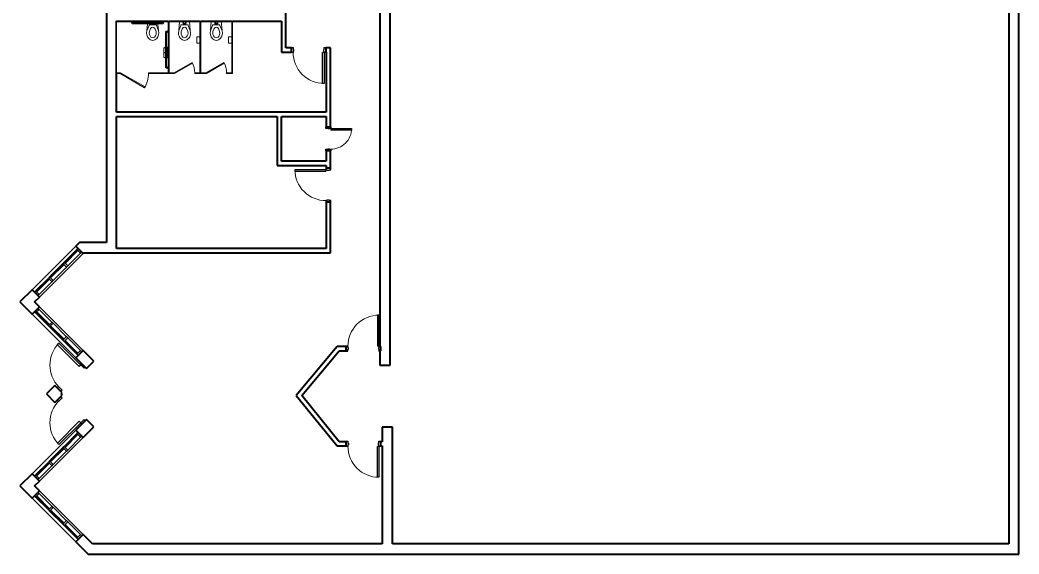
# Model space of a CAD drawing. Header units: inches. Extents: x 48 to 1211, y -748 to 964.
# Drawn here: x 48 to 1211, y -748 to -126 of the extents above; entities that cross this region are included whole.
import ezdxf

# ---------------------------------------------------------------- set-up
doc = ezdxf.new("R2010")
doc.units = ezdxf.units.IN
doc.header["$MEASUREMENT"] = 0
for name, color, linetype, lineweight in [('A-DOOR', 31, 'Continuous', 15), ('A-DOOR-FRAM', 31, 'Continuous', 25), ('A-GLAZ-CURT', 52, 'Continuous', 9), ('A-GLAZ-CWMG', 51, 'Continuous', 9), ('A-WALL', 113, 'Continuous', 15), ('I-WALL', 2, 'Continuous', 15), ('P-SANR-FIXT', 6, 'Continuous', 9), ('Q-SPCQ', 91, 'Continuous', 9)]:
    doc.layers.add(name, color=color, linetype=linetype, lineweight=lineweight)

# ---------------------------------------------------------------- blocks, each defined once
blk = doc.blocks.new('Toilet_Stall_Std_CE_ - Adj-5135786-LEVEL 1 Map Export')
at = {"layer": 'Q-SPCQ'}
for p, q in [((-12, 63.5), (-19, 63.5)), ((-19, 63.5), (-19, 62.5)), ((-19, 62.5), (-19, 2.5)), ((-19, 62.5), (-12, 62.5)), ((-18, 2.5), (-18, 62.5)), ((-12, 62.5), (-12, 63.5)), ((11.5, 63.4), (-9.3, 51.4)), ((-8.8, 50.5), (12, 62.5)), ((12, 62.5), (11.5, 63.4)), ((12, 63.5), (12, 62.5)), ((19, 63.5), (12, 63.5)), ((12, 62.5), (19, 62.5)), ((18, 62.5), (18, 2.5)), ((19, 2.5), (19, 62.5)), ((-9.3, 51.4), (-8.8, 50.5)), ((-19, 2.5), (-18, 2.5)), ((18, 2.5), (19, 2.5))]:
    blk.add_line(p, q, dxfattribs=at)
blk.add_arc((12, 62.5), 24, 180, 210, dxfattribs=at)
blk = doc.blocks.new('RR Access_Toilet Napkin Disposal_CE_ - SND-1-888218-LEVEL 1 Map Export')
at = {"layer": 'Q-SPCQ'}
for p, q in [((-3.75, 3.8125), (-3.75, 0)), ((-3.75, 0), (-3.75, 3.8125)), ((-3.75, 0), (3.75, 0)), ((-3.75, 0), (3.75, 0)), ((3.75, 0), (-3.75, 0)), ((3.75, 0), (3.75, 3.8125)), ((3.75, 0), (3.75, 3.8125)), ((3.75, 3.8125), (3.75, 0))]:
    blk.add_line(p, q, dxfattribs=at)
blk = doc.blocks.new('Toilet_Wall Hung_CE_ - STN-888222-LEVEL 1 Map Export')
at = {"layer": 'P-SANR-FIXT', "color": 8}
for p, q in [((-5.8, 0), (-6.7, -11.1)), ((-6.7, -11.1), (-5.8, 0)), ((-6.7, -11.1), (-4.3, -5.1)), ((-4.3, -4.3), (4.3, -4.3)), ((-4.3, -5.1), (-4.3, -4.3)), ((-3.9, -12), (-2.5, -8.5)), ((3.9, -12), (2.5, -8.5)), ((4.3, -4.3), (4.3, -5.1)), ((6.7, -11.1), (4.3, -5.1)), ((6.7, -11.1), (5.8, 0)), ((6.7, -11.1), (5.8, 0))]:
    blk.add_line(p, q, dxfattribs=at)
for centre, radius, start, end in [((2.6, -13.7), 9.68, 164.0703, 221.9297), ((0, -9.9), 2.85, 29.2965, 150.7035), ((0, -1.8), 1.77, 0, 180), ((0, -1.8), 1.75, 90, 238.6546), ((0, -1.8), 1.77, 180, 0), ((0, -1.8), 0.97, 90, 270), ((0, -1.8), 1.75, 242.3257, 267.223), ((0, -1.8), 1.75, 300.6426, 90), ((0, -1.8), 0.97, 270, 90), ((0, -1.8), 1.75, 272.6686, 297.9922), ((-2.6, -13.7), 9.68, 318.0703, 15.9297), ((0, -16), 6.23, 221.9297, 318.0703), ((2.6, -13.7), 6.68, 165.3091, 225.452), ((0, -16.3), 3.01, 225.452, 315.452), ((-2.6, -13.7), 6.68, 314.548, 14.6909)]:
    blk.add_arc(centre, radius, start, end, dxfattribs=at)
blk = doc.blocks.new('Toilet_Stall_Std_CE_ - Adj-V1-LEVEL 1 Map Export')
at = {"layer": 'Q-SPCQ'}
for p, q in [((-12, 63.5), (-19, 63.5)), ((-19, 63.5), (-19, 62.5)), ((-19, 62.5), (-19, 2.5)), ((-19, 62.5), (-12, 62.5)), ((-18, 2.5), (-18, 62.5)), ((-12, 62.5), (-12, 63.5)), ((11.5, 63.4), (-9.3, 51.4)), ((-8.8, 50.5), (12, 62.5)), ((12, 62.5), (11.5, 63.4)), ((12, 63.5), (12, 62.5)), ((19, 63.5), (12, 63.5)), ((12, 62.5), (19, 62.5)), ((18, 62.5), (18, 2.5)), ((19, 62.5), (19, 63.5)), ((19, 2.5), (19, 62.5)), ((-9.3, 51.4), (-8.8, 50.5)), ((-19, 2.5), (-18, 2.5)), ((18, 2.5), (19, 2.5))]:
    blk.add_line(p, q, dxfattribs=at)
blk.add_arc((12, 62.5), 24, 180, 210, dxfattribs=at)
blk = doc.blocks.new('Toilet_Stall_ADA_CE_ - Toilet-Stall-ADA_rfa-5136238-LEVEL 1 Map Export')
at = {"layer": 'Q-SPCQ'}
for p, q in [((25.5, 62.6), (-3.1, 79.1)), ((-2.6, 80), (26, 63.5)), ((-7, 63.5), (-30, 63.5)), ((-30, 63.5), (-30, 62.5)), ((-30, 62.5), (-7, 62.5)), ((-7, 62.5), (-7, 63.5)), ((26, 63.5), (25.5, 62.6)), ((31, 63.5), (26, 63.5)), ((26, 63.5), (26, 62.5)), ((26, 62.5), (31, 62.5)), ((30, 62.5), (30, 2.5)), ((31, 62.5), (31, 63.5)), ((31, 2.5), (31, 62.5)), ((30, 2.5), (31, 2.5))]:
    blk.add_line(p, q, dxfattribs=at)
blk.add_arc((26, 63.5), 33, 150, 180, dxfattribs=at)
blk = doc.blocks.new('RR Access_Grab Bar_Back_CE_ - 36_ _GB-1_-5136239-LEVEL 1 Map Export')
at = {"layer": 'Q-SPCQ'}
for p, q in [((-43, 0), (-43, -0.7)), ((-41, -0.7), (-41, 0)), ((-7, 0), (-7, -0.7)), ((-5, -0.7), (-5, 0)), ((-43, -0.7), (-41, -0.7)), ((-42.6, -0.7), (-42.6, -1.5)), ((-41.4, -1.5), (-41.4, -0.7)), ((-7, -1.9), (-41, -1.9)), ((-41, -3.1), (-7, -3.1)), ((-7, -0.7), (-5, -0.7)), ((-6.6, -0.7), (-6.6, -1.5)), ((-5.4, -1.5), (-5.4, -0.7))]:
    blk.add_line(p, q, dxfattribs=at)
at = {"layer": 'Q-SPCQ', "flags": 128}
for points in [[(-42.6, -1.5), (-42.6, -1.6), (-42.6, -1.6), (-42.6, -1.7), (-42.6, -1.8), (-42.6, -1.8), (-42.6, -1.9), (-42.6, -1.9), (-42.5, -2), (-42.5, -2.1), (-42.5, -2.1), (-42.5, -2.2), (-42.4, -2.3), (-42.4, -2.3), (-42.4, -2.4), (-42.3, -2.4), (-42.3, -2.5), (-42.3, -2.5), (-42.2, -2.6), (-42.2, -2.6), (-42.1, -2.7), (-42.1, -2.7), (-42, -2.8), (-42, -2.8), (-41.9, -2.8), (-41.9, -2.9), (-41.8, -2.9), (-41.8, -2.9), (-41.7, -3), (-41.6, -3), (-41.6, -3), (-41.5, -3), (-41.5, -3.1), (-41.4, -3.1), (-41.3, -3.1), (-41.3, -3.1), (-41.2, -3.1), (-41.1, -3.1), (-41.1, -3.1), (-41, -3.1), (-41, -3.1)], [(-41, -1.9), (-41, -1.9), (-41, -1.9), (-41, -1.9), (-41.1, -1.9), (-41.1, -1.9), (-41.1, -1.9), (-41.1, -1.9), (-41.1, -1.9), (-41.1, -1.9), (-41.1, -1.8), (-41.2, -1.8), (-41.2, -1.8), (-41.2, -1.8), (-41.2, -1.8), (-41.2, -1.8), (-41.2, -1.8), (-41.2, -1.8), (-41.2, -1.8), (-41.3, -1.8), (-41.3, -1.8), (-41.3, -1.8), (-41.3, -1.7), (-41.3, -1.7), (-41.3, -1.7), (-41.3, -1.7), (-41.3, -1.7), (-41.3, -1.7), (-41.3, -1.7), (-41.3, -1.6), (-41.3, -1.6), (-41.4, -1.6), (-41.4, -1.6), (-41.4, -1.6), (-41.4, -1.6), (-41.4, -1.6), (-41.4, -1.5), (-41.4, -1.5), (-41.4, -1.5), (-41.4, -1.5), (-41.4, -1.5)], [(-6.6, -1.5), (-6.6, -1.5), (-6.6, -1.5), (-6.6, -1.5), (-6.6, -1.6), (-6.6, -1.6), (-6.6, -1.6), (-6.6, -1.6), (-6.6, -1.6), (-6.6, -1.6), (-6.7, -1.6), (-6.7, -1.7), (-6.7, -1.7), (-6.7, -1.7), (-6.7, -1.7), (-6.7, -1.7), (-6.7, -1.7), (-6.7, -1.7), (-6.7, -1.7), (-6.7, -1.8), (-6.7, -1.8), (-6.7, -1.8), (-6.8, -1.8), (-6.8, -1.8), (-6.8, -1.8), (-6.8, -1.8), (-6.8, -1.8), (-6.8, -1.8), (-6.8, -1.8), (-6.9, -1.8), (-6.9, -1.8), (-6.9, -1.9), (-6.9, -1.9), (-6.9, -1.9), (-6.9, -1.9), (-6.9, -1.9), (-7, -1.9), (-7, -1.9), (-7, -1.9), (-7, -1.9), (-7, -1.9)], [(-7, -3.1), (-6.9, -3.1), (-6.9, -3.1), (-6.8, -3.1), (-6.7, -3.1), (-6.7, -3.1), (-6.6, -3.1), (-6.6, -3.1), (-6.5, -3), (-6.4, -3), (-6.4, -3), (-6.3, -3), (-6.2, -2.9), (-6.2, -2.9), (-6.1, -2.9), (-6.1, -2.8), (-6, -2.8), (-6, -2.8), (-5.9, -2.7), (-5.9, -2.7), (-5.8, -2.6), (-5.8, -2.6), (-5.7, -2.5), (-5.7, -2.5), (-5.7, -2.4), (-5.6, -2.4), (-5.6, -2.3), (-5.6, -2.3), (-5.5, -2.2), (-5.5, -2.1), (-5.5, -2.1), (-5.5, -2), (-5.4, -2), (-5.4, -1.9), (-5.4, -1.8), (-5.4, -1.8), (-5.4, -1.7), (-5.4, -1.6), (-5.4, -1.6), (-5.4, -1.5), (-5.4, -1.5)]]:
    blk.add_lwpolyline(points, dxfattribs=at)
blk = doc.blocks.new('RR Access_Grab Bar_Side_CE_ - 42_ _GB-2_-5136240-LEVEL 1 Map Export')
at = {"layer": 'Q-SPCQ'}
for p, q in [((-0.8, -11.4), (-1.5, -11.4)), ((-0.8, -11), (-0.8, -13)), ((0, -11), (-0.8, -11)), ((-3.1, -13), (-3.1, -53)), ((-1.9, -38.4), (-1.9, -13)), ((-1.5, -12.6), (-0.8, -12.6)), ((-0.8, -13), (0, -13)), ((-1.9, -53), (-1.9, -39.6)), ((-0.8, -53.4), (-1.5, -53.4)), ((-1.5, -54.6), (-0.8, -54.6)), ((-0.8, -53), (-0.8, -55)), ((0, -53), (-0.8, -53)), ((-0.8, -55), (0, -55))]:
    blk.add_line(p, q, dxfattribs=at)
at = {"layer": 'Q-SPCQ', "flags": 128}
for points in [[(-1.5, -11.4), (-1.6, -11.4), (-1.6, -11.4), (-1.7, -11.4), (-1.8, -11.4), (-1.8, -11.4), (-1.9, -11.4), (-1.9, -11.4), (-2, -11.5), (-2.1, -11.5), (-2.1, -11.5), (-2.2, -11.5), (-2.3, -11.6), (-2.3, -11.6), (-2.4, -11.6), (-2.4, -11.7), (-2.5, -11.7), (-2.5, -11.7), (-2.6, -11.8), (-2.6, -11.8), (-2.7, -11.9), (-2.7, -11.9), (-2.8, -12), (-2.8, -12), (-2.8, -12.1), (-2.9, -12.1), (-2.9, -12.2), (-2.9, -12.2), (-3, -12.3), (-3, -12.4), (-3, -12.4), (-3, -12.5), (-3.1, -12.5), (-3.1, -12.6), (-3.1, -12.7), (-3.1, -12.7), (-3.1, -12.8), (-3.1, -12.9), (-3.1, -12.9), (-3.1, -13), (-3.1, -13)], [(-1.9, -13), (-1.9, -13), (-1.9, -13), (-1.9, -13), (-1.9, -12.9), (-1.9, -12.9), (-1.9, -12.9), (-1.9, -12.9), (-1.9, -12.9), (-1.9, -12.9), (-1.8, -12.9), (-1.8, -12.8), (-1.8, -12.8), (-1.8, -12.8), (-1.8, -12.8), (-1.8, -12.8), (-1.8, -12.8), (-1.8, -12.8), (-1.8, -12.8), (-1.8, -12.7), (-1.8, -12.7), (-1.8, -12.7), (-1.7, -12.7), (-1.7, -12.7), (-1.7, -12.7), (-1.7, -12.7), (-1.7, -12.7), (-1.7, -12.7), (-1.7, -12.7), (-1.6, -12.7), (-1.6, -12.7), (-1.6, -12.6), (-1.6, -12.6), (-1.6, -12.6), (-1.6, -12.6), (-1.6, -12.6), (-1.5, -12.6), (-1.5, -12.6), (-1.5, -12.6), (-1.5, -12.6), (-1.5, -12.6)], [(-3.1, -53), (-3.1, -53.1), (-3.1, -53.1), (-3.1, -53.2), (-3.1, -53.3), (-3.1, -53.3), (-3.1, -53.4), (-3.1, -53.4), (-3, -53.5), (-3, -53.6), (-3, -53.6), (-3, -53.7), (-2.9, -53.8), (-2.9, -53.8), (-2.9, -53.9), (-2.8, -53.9), (-2.8, -54), (-2.8, -54), (-2.7, -54.1), (-2.7, -54.1), (-2.6, -54.2), (-2.6, -54.2), (-2.5, -54.3), (-2.5, -54.3), (-2.4, -54.3), (-2.4, -54.4), (-2.3, -54.4), (-2.3, -54.4), (-2.2, -54.5), (-2.1, -54.5), (-2.1, -54.5), (-2, -54.5), (-2, -54.6), (-1.9, -54.6), (-1.8, -54.6), (-1.8, -54.6), (-1.7, -54.6), (-1.6, -54.6), (-1.6, -54.6), (-1.5, -54.6), (-1.5, -54.6)], [(-1.5, -53.4), (-1.5, -53.4), (-1.5, -53.4), (-1.5, -53.4), (-1.6, -53.4), (-1.6, -53.4), (-1.6, -53.4), (-1.6, -53.4), (-1.6, -53.4), (-1.6, -53.4), (-1.6, -53.3), (-1.7, -53.3), (-1.7, -53.3), (-1.7, -53.3), (-1.7, -53.3), (-1.7, -53.3), (-1.7, -53.3), (-1.7, -53.3), (-1.7, -53.3), (-1.8, -53.3), (-1.8, -53.3), (-1.8, -53.3), (-1.8, -53.2), (-1.8, -53.2), (-1.8, -53.2), (-1.8, -53.2), (-1.8, -53.2), (-1.8, -53.2), (-1.8, -53.2), (-1.8, -53.1), (-1.8, -53.1), (-1.9, -53.1), (-1.9, -53.1), (-1.9, -53.1), (-1.9, -53.1), (-1.9, -53.1), (-1.9, -53), (-1.9, -53), (-1.9, -53), (-1.9, -53), (-1.9, -53)]]:
    blk.add_lwpolyline(points, dxfattribs=at)
blk = doc.blocks.new('RR Access_Grab Bar_Vert_CE_ - 24_ _GB-3_-5136241-LEVEL 1 Map Export')
at = {"layer": 'Q-SPCQ'}
for p, q in [((-0.8, -38.4), (-1.5, -38.4)), ((-0.8, -38.4), (-1.5, -38.4)), ((-1.5, -39.6), (-0.8, -39.6)), ((-1.5, -39.6), (-0.8, -39.6)), ((-0.8, -38), (-0.8, -38)), ((-0.8, -38), (-0.8, -39)), ((-0.8, -39), (-0.8, -40)), ((-0.8, -40), (-0.8, -40)), ((0, -38), (-0.8, -38)), ((0, -38), (-0.8, -38)), ((-0.8, -40), (0, -40)), ((-0.8, -40), (0, -40))]:
    blk.add_line(p, q, dxfattribs=at)
at = {"layer": 'Q-SPCQ', "flags": 128}
for points in [[(-3.1, -39), (-3.1, -39), (-3.1, -39), (-3.1, -38.9), (-3.1, -38.9), (-3.1, -38.9), (-3.1, -38.9), (-3.1, -38.8), (-3.1, -38.8), (-3.1, -38.8), (-3.1, -38.8), (-3.1, -38.7), (-3.1, -38.7), (-3, -38.7), (-3, -38.7), (-3, -38.6), (-3, -38.6), (-3, -38.6), (-3, -38.6), (-3, -38.6), (-2.9, -38.6), (-2.9, -38.5), (-2.9, -38.5), (-2.9, -38.5), (-2.9, -38.5), (-2.8, -38.5), (-2.8, -38.5), (-2.8, -38.4), (-2.8, -38.4), (-2.7, -38.4), (-2.7, -38.4), (-2.7, -38.4), (-2.7, -38.4), (-2.7, -38.4), (-2.6, -38.4), (-2.6, -38.4), (-2.6, -38.4), (-2.6, -38.4), (-2.5, -38.4), (-2.5, -38.4), (-2.5, -38.4)], [(-2.5, -39.6), (-2.5, -39.6), (-2.5, -39.6), (-2.6, -39.6), (-2.6, -39.6), (-2.6, -39.6), (-2.6, -39.6), (-2.7, -39.6), (-2.7, -39.6), (-2.7, -39.6), (-2.7, -39.6), (-2.8, -39.6), (-2.8, -39.6), (-2.8, -39.5), (-2.8, -39.5), (-2.9, -39.5), (-2.9, -39.5), (-2.9, -39.5), (-2.9, -39.5), (-2.9, -39.5), (-2.9, -39.4), (-3, -39.4), (-3, -39.4), (-3, -39.4), (-3, -39.4), (-3, -39.3), (-3, -39.3), (-3.1, -39.3), (-3.1, -39.3), (-3.1, -39.2), (-3.1, -39.2), (-3.1, -39.2), (-3.1, -39.2), (-3.1, -39.2), (-3.1, -39.1), (-3.1, -39.1), (-3.1, -39.1), (-3.1, -39.1), (-3.1, -39), (-3.1, -39), (-3.1, -39)], [(-2.5, -38.4), (-2.5, -38.4), (-2.5, -38.4), (-2.5, -38.4), (-2.5, -38.4), (-2.5, -38.4), (-2.5, -38.4), (-2.5, -38.4), (-2.4, -38.4), (-2.4, -38.4), (-2.4, -38.4), (-2.4, -38.4), (-2.4, -38.4), (-2.4, -38.4), (-2.3, -38.4), (-2.3, -38.4), (-2.3, -38.4), (-2.3, -38.4), (-2.3, -38.4), (-2.2, -38.4), (-2.2, -38.4), (-2.2, -38.4), (-2.1, -38.4), (-2.1, -38.4), (-2.1, -38.4), (-2, -38.4), (-2, -38.4), (-2, -38.4), (-1.9, -38.4), (-1.9, -38.4), (-1.9, -38.4), (-1.8, -38.4), (-1.8, -38.4), (-1.7, -38.4), (-1.7, -38.4), (-1.7, -38.4), (-1.6, -38.4), (-1.6, -38.4), (-1.6, -38.4), (-1.5, -38.4), (-1.5, -38.4)], [(-1.5, -38.4), (-1.5, -38.4), (-1.6, -38.4), (-1.6, -38.4), (-1.7, -38.4), (-1.7, -38.4), (-1.7, -38.4), (-1.8, -38.4), (-1.8, -38.4), (-1.9, -38.4), (-1.9, -38.4), (-1.9, -38.4), (-2, -38.4), (-2, -38.4), (-2, -38.4), (-2.1, -38.4), (-2.1, -38.4), (-2.1, -38.4), (-2.2, -38.4), (-2.2, -38.4), (-2.2, -38.4), (-2.2, -38.4), (-2.3, -38.4), (-2.3, -38.4), (-2.3, -38.4), (-2.3, -38.4), (-2.4, -38.4), (-2.4, -38.4), (-2.4, -38.4), (-2.4, -38.4), (-2.4, -38.4), (-2.4, -38.4), (-2.5, -38.4), (-2.5, -38.4), (-2.5, -38.4), (-2.5, -38.4), (-2.5, -38.4), (-2.5, -38.4), (-2.5, -38.4), (-2.5, -38.4)], [(-1.5, -39.6), (-1.5, -39.6), (-1.6, -39.6), (-1.6, -39.6), (-1.7, -39.6), (-1.7, -39.6), (-1.7, -39.6), (-1.8, -39.6), (-1.8, -39.6), (-1.9, -39.6), (-1.9, -39.6), (-1.9, -39.6), (-2, -39.6), (-2, -39.6), (-2, -39.6), (-2.1, -39.6), (-2.1, -39.6), (-2.1, -39.6), (-2.2, -39.6), (-2.2, -39.6), (-2.2, -39.6), (-2.2, -39.6), (-2.3, -39.6), (-2.3, -39.6), (-2.3, -39.6), (-2.3, -39.6), (-2.4, -39.6), (-2.4, -39.6), (-2.4, -39.6), (-2.4, -39.6), (-2.4, -39.6), (-2.4, -39.6), (-2.5, -39.6), (-2.5, -39.6), (-2.5, -39.6), (-2.5, -39.6), (-2.5, -39.6), (-2.5, -39.6), (-2.5, -39.6), (-2.5, -39.6)], [(-2.5, -39.6), (-2.5, -39.6), (-2.5, -39.6), (-2.5, -39.6), (-2.5, -39.6), (-2.5, -39.6), (-2.5, -39.6), (-2.5, -39.6), (-2.4, -39.6), (-2.4, -39.6), (-2.4, -39.6), (-2.4, -39.6), (-2.4, -39.6), (-2.4, -39.6), (-2.3, -39.6), (-2.3, -39.6), (-2.3, -39.6), (-2.3, -39.6), (-2.3, -39.6), (-2.2, -39.6), (-2.2, -39.6), (-2.2, -39.6), (-2.1, -39.6), (-2.1, -39.6), (-2.1, -39.6), (-2, -39.6), (-2, -39.6), (-2, -39.6), (-1.9, -39.6), (-1.9, -39.6), (-1.9, -39.6), (-1.8, -39.6), (-1.8, -39.6), (-1.7, -39.6), (-1.7, -39.6), (-1.7, -39.6), (-1.6, -39.6), (-1.6, -39.6), (-1.6, -39.6), (-1.5, -39.6), (-1.5, -39.6)]]:
    blk.add_lwpolyline(points, dxfattribs=at)
blk = doc.blocks.new('Toilet_Wall Hung_CE_ - ADA-909804-LEVEL 1 Map Export')
at = {"layer": 'P-SANR-FIXT', "color": 8}
for p, q in [((-5.8, 0), (-6, -1.9)), ((-6.1, -3.1), (-6.7, -11.1)), ((-6.7, -11.1), (-6.1, -3.1)), ((-6.7, -11.1), (-4.3, -5.1)), ((-6, -1.9), (-5.8, 0)), ((-4.3, -4.3), (4.3, -4.3)), ((-4.3, -5.1), (-4.3, -4.3)), ((-3.9, -12), (-2.5, -8.5)), ((3.9, -12), (2.5, -8.5)), ((4.3, -4.3), (4.3, -5.1)), ((6.7, -11.1), (4.3, -5.1)), ((6, -1.9), (5.8, 0)), ((6, -1.9), (5.8, 0)), ((6.7, -11.1), (6.1, -3.1)), ((6.7, -11.1), (6.1, -3.1))]:
    blk.add_line(p, q, dxfattribs=at)
for centre, radius, start, end in [((2.6, -13.7), 9.68, 164.0703, 221.9297), ((0, -9.9), 2.85, 29.2965, 150.7035), ((0, -1.8), 1.77, 0, 180), ((0, -1.8), 1.75, 90, 180), ((0, -1.8), 1.77, 180, 182.6016), ((0, -1.8), 1.77, 229.0921, 311.3849), ((0, -1.8), 1.75, 229.2525, 238.6546), ((0, -1.8), 0.97, 90, 182.8287), ((0, -1.8), 1.75, 242.3257, 267.223), ((0, -1.8), 1.75, 0, 90), ((0, -1.8), 0.97, 357.1713, 90), ((0, -1.8), 1.75, 272.6686, 297.9922), ((0, -1.8), 1.75, 300.6426, 310.6534), ((0, -1.8), 1.77, 357.3984, 0), ((-2.6, -13.7), 9.68, 318.0703, 15.9297), ((0, -16), 6.23, 221.9297, 318.0703), ((2.6, -13.7), 6.68, 165.3091, 225.452), ((0, -16.3), 3.01, 225.452, 315.452), ((-2.6, -13.7), 6.68, 314.548, 14.6909)]:
    blk.add_arc(centre, radius, start, end, dxfattribs=at)
blk = doc.blocks.new('RR Access_Toilet Tissue Dispenser_CE_ - TTD-2-4416691-LEVEL 1 Map Export')
at = {"layer": 'Q-SPCQ'}
for p, q in [((-5, -30.5), (-5, -36)), ((-3.1, -30.5), (-5, -30.5)), ((-4, -30), (-3.1, -30)), ((-4, -30.5), (-4, -30)), ((-1.9, -30), (0, -30)), ((-1.2, -30.5), (-1.9, -30.5)), ((0, -30.5), (-1.2, -30.5)), ((-1, -36), (-1, -30.5)), ((-5, -36), (-3.1, -36)), ((-5, -36.5), (-5, -42)), ((-3.1, -36.5), (-5, -36.5)), ((-5, -42), (-3.1, -42)), ((-4, -36.5), (-4, -36)), ((-4, -42.5), (-4, -42)), ((-3.1, -42.5), (-4, -42.5)), ((-1.9, -36), (-1.2, -36)), ((-1.2, -36.5), (-1.9, -36.5)), ((-1.9, -42), (-1.2, -42)), ((0, -42.5), (-1.9, -42.5)), ((-1.2, -36), (0, -36)), ((0, -36.5), (-1.2, -36.5)), ((-1.2, -42), (0, -42)), ((-1, -38), (-1, -36.5)), ((-1, -42), (-1, -39.2))]:
    blk.add_line(p, q, dxfattribs=at)
blk = doc.blocks.new('Door-Single_CE_ - HM Door-2_ HM Frame-5137074-LEVEL 1 Map Export')
at = {"layer": 'A-DOOR'}
for p, q in [((16.25, -39), (16.25, -3)), ((16.25, -3), (18, -3)), ((18, -3), (18, -39)), ((18, -39), (16.25, -39))]:
    blk.add_line(p, q, dxfattribs=at)
at = {"layer": 'A-DOOR', "lineweight": 25}
for p, q in [((16.25, -39), (16.25, -3)), ((18, -3), (16.25, -3)), ((18, -3), (18, -39)), ((18, -39), (16.25, -39))]:
    blk.add_line(p, q, dxfattribs=at)
at = {"layer": 'A-DOOR', "lineweight": 9}
blk.add_arc((18, -3), 36, 179.5, 270, dxfattribs=at)
blk.add_arc((18, -3), 36, 179.5, 270, dxfattribs=at)
blk.add_arc((18, -3), 36, 179.5, 270, dxfattribs=at)
blk.add_arc((18, -3), 36, 179.5, 270, dxfattribs=at)
at = {"layer": 'A-DOOR-FRAM'}
for p, q in [((-20, 3), (-18, 3)), ((-20, -3), (-20, 3)), ((-18, 3), (-18, 0.75)), ((-18, 0.75), (-17.5, 0.75)), ((-17.5, 0.75), (-17.5, -1.25)), ((17.5, 0.75), (18, 0.75)), ((17.5, -1.25), (17.5, 0.75)), ((18, 3), (20, 3)), ((18, 0.75), (18, 3)), ((20, 3), (20, -3)), ((-18, -3), (-20, -3)), ((-18, -1.25), (-18, -3)), ((-17.5, -1.25), (-18, -1.25)), ((18, -1.25), (17.5, -1.25)), ((18, -3), (18, -1.25)), ((20, -3), (18, -3))]:
    blk.add_line(p, q, dxfattribs=at)
blk = doc.blocks.new('Door-Single_CE_ - HM Door-2_ HM Frame-5137187-LEVEL 1 Map Export')
at = {"layer": 'A-DOOR'}
for p, q in [((18, 39), (16.25, 39)), ((16.25, 39), (16.25, 3)), ((18, 3), (18, 39)), ((16.25, 3), (18, 3))]:
    blk.add_line(p, q, dxfattribs=at)
at = {"layer": 'A-DOOR', "lineweight": 25}
for p, q in [((18, 39), (16.25, 39)), ((16.25, 39), (16.25, 3)), ((18, 3), (18, 39)), ((18, 3), (16.25, 3))]:
    blk.add_line(p, q, dxfattribs=at)
at = {"layer": 'A-DOOR', "lineweight": 9}
blk.add_arc((18, 3), 36, 90, 180.5, dxfattribs=at)
blk.add_arc((18, 3), 36, 90, 180.5, dxfattribs=at)
blk.add_arc((18, 3), 36, 90, 180.5, dxfattribs=at)
blk.add_arc((18, 3), 36, 90, 180.5, dxfattribs=at)
at = {"layer": 'A-DOOR-FRAM'}
for p, q in [((-18, 3), (-20, 3)), ((-20, 3), (-20, -3)), ((-18, 1.25), (-18, 3)), ((-17.5, 1.25), (-18, 1.25)), ((-17.5, -0.75), (-17.5, 1.25)), ((18, 1.25), (17.5, 1.25)), ((17.5, 1.25), (17.5, -0.75)), ((20, 3), (18, 3)), ((18, 3), (18, 1.25)), ((20, -3), (20, 3)), ((-20, -3), (-18, -3)), ((-18, -3), (-18, -0.75)), ((-18, -0.75), (-17.5, -0.75)), ((17.5, -0.75), (18, -0.75)), ((18, -0.75), (18, -3)), ((18, -3), (20, -3))]:
    blk.add_line(p, q, dxfattribs=at)
blk = doc.blocks.new('Door-Single_CE_ - HM Door-2_ HM Frame-5145878-LEVEL 1 Map Export')
at = {"layer": 'A-DOOR'}
for p, q in [((10.25, -27), (10.25, -3)), ((10.25, -3), (12, -3)), ((12, -3), (12, -27)), ((12, -27), (10.25, -27))]:
    blk.add_line(p, q, dxfattribs=at)
at = {"layer": 'A-DOOR', "lineweight": 25}
for p, q in [((10.25, -27), (10.25, -3)), ((12, -3), (10.25, -3)), ((12, -3), (12, -27)), ((12, -27), (10.25, -27))]:
    blk.add_line(p, q, dxfattribs=at)
at = {"layer": 'A-DOOR', "lineweight": 9}
for start in [179.38763, 179.38763, 179.5, 179.5]:
    blk.add_arc((12, -3), 24, start, 270, dxfattribs=at)
at = {"layer": 'A-DOOR-FRAM'}
for p, q in [((-14, 3), (-12, 3)), ((-14, -3), (-14, 3)), ((-12, 3), (-12, 0.75)), ((-12, 0.75), (-11.5, 0.75)), ((-11.5, 0.75), (-11.5, -1.25)), ((11.5, 0.75), (12, 0.75)), ((11.5, -1.25), (11.5, 0.75)), ((12, 3), (14, 3)), ((12, 0.75), (12, 3)), ((14, 3), (14, -3)), ((-12, -3), (-14, -3)), ((-12, -1.25), (-12, -3)), ((-11.5, -1.25), (-12, -1.25)), ((12, -1.25), (11.5, -1.25)), ((12, -3), (12, -1.25)), ((14, -3), (12, -3))]:
    blk.add_line(p, q, dxfattribs=at)
blk = doc.blocks.new('CW-Single_CE_ - Medium Style Center Rail-5160610-LEVEL 1 Map Export')
at = {"layer": 'A-DOOR', "lineweight": 25}
for p, q in [((-18, -1.5), (-15.5, -1.5)), ((-18, -37.5), (-18, -1.5)), ((-15.5, -1.5), (-15.5, -37.5)), ((-15.5, -37.5), (-18, -37.5))]:
    blk.add_line(p, q, dxfattribs=at)
at = {"layer": 'A-DOOR', "lineweight": 9}
blk.add_arc((-18, -1.5), 36, 270, 0, dxfattribs=at)
blk = doc.blocks.new('Rectangular Mullion - 6_ x 2_ Rectangular_CE_-5160442-LEVEL 1 Map Export')
at = {"layer": 'A-GLAZ-CWMG', "lineweight": 25}
for p, q in [((-2, 2.25), (0, 2.25)), ((-2, -3.75), (-2, 2.25)), ((0, 2.25), (0, -3.75)), ((0, -3.75), (-2, -3.75))]:
    blk.add_line(p, q, dxfattribs=at)
blk = doc.blocks.new('CW-Single_CE_ - Medium Style Center Rail-5160558-LEVEL 1 Map Export')
at = {"layer": 'A-DOOR', "lineweight": 25}
for p, q in [((-18, 37.5), (-18, 1.5)), ((-15.5, 37.5), (-18, 37.5)), ((-15.5, 1.5), (-15.5, 37.5)), ((-18, 1.5), (-15.5, 1.5))]:
    blk.add_line(p, q, dxfattribs=at)
at = {"layer": 'A-DOOR', "lineweight": 9}
blk.add_arc((-18, 1.5), 36, 360, 90, dxfattribs=at)
blk = doc.blocks.new('Rectangular Mullion - 6_ x 2_ Rectangular_CE_-5160451-LEVEL 1 Map Export')
at = {"layer": 'A-GLAZ-CWMG', "lineweight": 25}
for p, q in [((-2, 3.75), (0, 3.75)), ((-2, -2.25), (-2, 3.75)), ((0, 3.75), (0, -2.25)), ((0, -2.25), (-2, -2.25))]:
    blk.add_line(p, q, dxfattribs=at)
blk = doc.blocks.new('Rectangular Mullion - 6_ x 2_ Rectangular_CE_-5160443-LEVEL 1 Map Export')
at = {"layer": 'A-GLAZ-CWMG', "lineweight": 25}
for p, q in [((0, 2.25), (-2, 2.25)), ((-2, 2.25), (-2, -3.75)), ((0, -3.75), (0, 2.25)), ((-2, -3.75), (0, -3.75))]:
    blk.add_line(p, q, dxfattribs=at)
blk = doc.blocks.new('Rectangular Mullion - 6_ x 2_ Rectangular_CE_-5160452-LEVEL 1 Map Export')
at = {"layer": 'A-GLAZ-CWMG', "lineweight": 25}
for p, q in [((0, 3.75), (-2, 3.75)), ((-2, 3.75), (-2, -2.25)), ((0, -2.25), (0, 3.75)), ((-2, -2.25), (0, -2.25))]:
    blk.add_line(p, q, dxfattribs=at)
blk = doc.blocks.new('System Panel - zGlazed-5161754-LEVEL 1 Map Export')
at = {"layer": 'A-GLAZ-CURT', "lineweight": 15}
for p, q in [((10.5, -0.5), (-10.5, -0.5)), ((-10.5, -0.5), (-10.5, -1.5)), ((-10.5, -1.5), (10.5, -1.5)), ((10.5, -1.5), (10.5, -0.5))]:
    blk.add_line(p, q, dxfattribs=at)
blk = doc.blocks.new('Rectangular Mullion - 6_ x 2_ Rectangular_CE_-5161755-LEVEL 1 Map Export')
at = {"layer": 'A-GLAZ-CWMG', "lineweight": 25}
for p, q in [((-2, 2.25), (0, 2.25)), ((-2, -3.75), (-2, 2.25)), ((0, 2.25), (0, -3.75)), ((0, -3.75), (-2, -3.75))]:
    blk.add_line(p, q, dxfattribs=at)
blk = doc.blocks.new('Rectangular Mullion - 6_ x 2_ Rectangular_CE_-5161232-LEVEL 1 Map Export')
at = {"layer": 'A-GLAZ-CWMG'}
for p, q in [((81.1, -696.5), (66.3, -681.7)), ((70.5, -677.5), (85.3, -692.3))]:
    blk.add_line(p, q, dxfattribs=at)
blk = doc.blocks.new('Rectangular Mullion - 6_ x 2_ Rectangular_CE_-5161721-LEVEL 1 Map Export')
at = {"layer": 'A-GLAZ-CWMG', "lineweight": 25}
for p, q in [((-1, 2.25), (1, 2.25)), ((-1, -3.75), (-1, 2.25)), ((1, 2.25), (1, -3.75)), ((1, -3.75), (-1, -3.75))]:
    blk.add_line(p, q, dxfattribs=at)
blk = doc.blocks.new('System Panel - zGlazed-5161758-LEVEL 1 Map Export')
at = {"layer": 'A-GLAZ-CURT', "lineweight": 15}
for p, q in [((11, -0.5), (-11, -0.5)), ((-11, -0.5), (-11, -1.5)), ((-11, -1.5), (11, -1.5)), ((11, -1.5), (11, -0.5))]:
    blk.add_line(p, q, dxfattribs=at)
blk = doc.blocks.new('Rectangular Mullion - 6_ x 2_ Rectangular_CE_-5161308-LEVEL 1 Map Export')
at = {"layer": 'A-GLAZ-CWMG'}
for p, q in [((86.8, -693.7), (102.3, -709.3)), ((98.1, -713.5), (82.5, -698))]:
    blk.add_line(p, q, dxfattribs=at)
blk = doc.blocks.new('Rectangular Mullion - 6_ x 2_ Rectangular_CE_-5161759-LEVEL 1 Map Export')
at = {"layer": 'A-GLAZ-CWMG', "lineweight": 25}
for p, q in [((0, 2.25), (-2, 2.25)), ((-2, 2.25), (-2, -3.75)), ((0, -3.75), (0, 2.25)), ((-2, -3.75), (0, -3.75))]:
    blk.add_line(p, q, dxfattribs=at)
blk = doc.blocks.new('System Panel - zGlazed-5162112-LEVEL 1 Map Export')
at = {"layer": 'A-GLAZ-CURT', "lineweight": 15}
for p, q in [((10.5, 1.5), (-10.5, 1.5)), ((-10.5, 1.5), (-10.5, 0.5)), ((-10.5, 0.5), (10.5, 0.5)), ((10.5, 0.5), (10.5, 1.5))]:
    blk.add_line(p, q, dxfattribs=at)
blk = doc.blocks.new('System Panel - zGlazed-5162113-LEVEL 1 Map Export')
at = {"layer": 'A-GLAZ-CURT', "lineweight": 15}
for p, q in [((11, 1.5), (-11, 1.5)), ((-11, 1.5), (-11, 0.5)), ((-11, 0.5), (11, 0.5)), ((11, 0.5), (11, 1.5))]:
    blk.add_line(p, q, dxfattribs=at)
blk = doc.blocks.new('Rectangular Mullion - 6_ x 2_ Rectangular_CE_-5162116-LEVEL 1 Map Export')
at = {"layer": 'A-GLAZ-CWMG', "lineweight": 25}
for p, q in [((-2, 3.75), (0, 3.75)), ((-2, -2.25), (-2, 3.75)), ((0, 3.75), (0, -2.25)), ((0, -2.25), (-2, -2.25))]:
    blk.add_line(p, q, dxfattribs=at)
blk = doc.blocks.new('Rectangular Mullion - 6_ x 2_ Rectangular_CE_-5162119-LEVEL 1 Map Export')
at = {"layer": 'A-GLAZ-CWMG', "lineweight": 25}
for p, q in [((0, 3.75), (-2, 3.75)), ((-2, 3.75), (-2, -2.25)), ((0, -2.25), (0, 3.75)), ((-2, -2.25), (0, -2.25))]:
    blk.add_line(p, q, dxfattribs=at)
blk = doc.blocks.new('Rectangular Mullion - 6_ x 2_ Rectangular_CE_-5162103-LEVEL 1 Map Export')
at = {"layer": 'A-GLAZ-CWMG'}
for p, q in [((66.3, -655.9), (81.1, -641)), ((85.3, -645.3), (70.5, -660.1))]:
    blk.add_line(p, q, dxfattribs=at)
blk = doc.blocks.new('Rectangular Mullion - 6_ x 2_ Rectangular_CE_-5162104-LEVEL 1 Map Export')
at = {"layer": 'A-GLAZ-CWMG'}
for p, q in [((82.5, -639.6), (98.1, -624.1)), ((102.3, -628.3), (86.8, -643.9))]:
    blk.add_line(p, q, dxfattribs=at)
blk = doc.blocks.new('Rectangular Mullion - 6_ x 2_ Rectangular_CE_-5162106-LEVEL 1 Map Export')
at = {"layer": 'A-GLAZ-CWMG', "lineweight": 25}
for p, q in [((-1, 3.75), (1, 3.75)), ((-1, -2.25), (-1, 3.75)), ((1, 3.75), (1, -2.25)), ((1, -2.25), (-1, -2.25))]:
    blk.add_line(p, q, dxfattribs=at)

msp = doc.modelspace()

# ---------------------------------------------------------------- linework, layer by layer
at = {"layer": 'A-WALL', "lineweight": 40}
for p, q in [((148.6, -4.2), (148.6, -385.2)), ((1211.1, -748.2), (1211.1, -4.2)), ((467.1, -16.2), (467.1, -506.2)), ((479.1, -528.2), (479.1, -16.2)), ((1199.1, -16.2), (1199.1, -736.2)), ((160.6, -233.2), (160.6, -188.2)), ((160.6, -392.2), (160.6, -238.2)), ((117.2, -385.2), (113.1, -389.2)), ((113.1, -389.2), (121.6, -397.7)), ((148.6, -385.2), (117.2, -385.2)), ((121.6, -397.7), (122.1, -397.2)), ((122.1, -397.2), (160.6, -397.2)), ((62.2, -440.1), (48, -454.3)), ((70.7, -448.6), (62.2, -440.1)), ((65, -454.3), (70.7, -448.6)), ((48, -454.3), (62.2, -468.4)), ((62.2, -468.4), (70.7, -459.9)), ((70.7, -459.9), (65, -454.3)), ((121.6, -510.9), (113.1, -519.3)), ((134.1, -523.4), (121.6, -510.9)), ((467.1, -506.2), (467.9, -506.2)), ((467.9, -511.2), (467.1, -511.2)), ((467.1, -511.2), (467.1, -528.2)), ((467.9, -506.2), (467.9, -511.2)), ((113.1, -519.3), (125.6, -531.8)), ((125.6, -531.8), (134.1, -523.4)), ((467.1, -528.2), (479.1, -528.2)), ((88.8, -551.6), (78.9, -561.5)), ((97.3, -560.1), (88.8, -551.6)), ((78.9, -561.5), (88.8, -571.4)), ((88.8, -571.4), (97.3, -563)), ((95.9, -561.5), (97.3, -560.1)), ((97.3, -563), (95.9, -561.5)), ((125.6, -591.2), (113.1, -603.7)), ((134.1, -599.7), (125.6, -591.2)), ((113.1, -603.7), (121.6, -612.2)), ((121.6, -612.2), (134.1, -599.7)), ((469.6, -600.2), (469.6, -617.2)), ((481.6, -600.2), (469.6, -600.2)), ((481.6, -736.2), (481.6, -600.2)), ((469.6, -622.2), (469.6, -736.2)), ((62.2, -654.7), (48, -668.8)), ((70.7, -663.1), (62.2, -654.7)), ((48, -668.8), (62.2, -682.9)), ((62.2, -682.9), (70.7, -674.5)), ((65, -668.8), (70.7, -663.1)), ((70.7, -674.5), (65, -668.8)), ((121.6, -725.4), (113.1, -733.8)), ((132.4, -736.2), (121.6, -725.4)), ((113.1, -733.8), (127.4, -748.2)), ((469.6, -736.2), (132.4, -736.2)), ((1199.1, -736.2), (481.6, -736.2)), ((127.4, -748.2), (1211.1, -748.2))]:
    msp.add_line(p, q, dxfattribs=at)
at = {"layer": 'A-WALL'}
for p, q in [((62.2, -440.1), (113.1, -389.2)), ((121.6, -397.7), (70.7, -448.6)), ((70.7, -459.9), (121.6, -510.9)), ((113.1, -519.3), (62.2, -468.4)), ((62.2, -654.7), (113.1, -603.7)), ((121.6, -612.2), (70.7, -663.1)), ((70.7, -674.5), (121.6, -725.4)), ((113.1, -733.8), (62.2, -682.9))]:
    msp.add_line(p, q, dxfattribs=at)
at = {"layer": 'I-WALL', "lineweight": 40}
for p, q in [((357.6, -158.2), (357.6, -91.2)), ((160.6, -127.2), (220.6, -127.2)), ((221.6, -127.2), (257.6, -127.2)), ((258.6, -127.2), (294.6, -127.2)), ((295.6, -127.2), (352.6, -127.2)), ((352.6, -127.2), (352.6, -163.2)), ((364.1, -158.2), (357.6, -158.2)), ((364.1, -163.2), (364.1, -158.2)), ((404.1, -158.2), (404.1, -163.2)), ((409.6, -158.2), (404.1, -158.2)), ((409.6, -250.2), (409.6, -158.2)), ((352.6, -163.2), (364.1, -163.2)), ((404.1, -163.2), (404.6, -163.2)), ((404.6, -163.2), (404.6, -233.2)), ((404.6, -233.2), (160.6, -233.2)), ((160.6, -238.2), (347.6, -238.2)), ((347.6, -238.2), (347.6, -295.2)), ((352.6, -238.2), (404.6, -238.2)), ((352.6, -290.2), (352.6, -238.2)), ((404.6, -238.2), (404.6, -250.2)), ((404.6, -250.2), (409.6, -250.2)), ((404.6, -278.2), (404.6, -290.2)), ((409.6, -278.2), (404.6, -278.2)), ((409.6, -298.2), (409.6, -278.2)), ((404.6, -290.2), (352.6, -290.2)), ((347.6, -295.2), (404.6, -295.2)), ((404.6, -295.2), (404.6, -298.2)), ((404.6, -298.2), (409.6, -298.2)), ((404.6, -338.2), (404.6, -392.2)), ((409.6, -338.2), (404.6, -338.2)), ((409.6, -397.2), (409.6, -338.2)), ((404.6, -392.2), (160.6, -392.2)), ((160.6, -397.2), (409.6, -397.2)), ((417.2, -506.2), (369.7, -563.2)), ((376.1, -563.3), (419.5, -511.2)), ((427.9, -506.2), (417.2, -506.2)), ((419.5, -511.2), (427.9, -511.2)), ((427.9, -511.2), (427.9, -506.2)), ((369.7, -563.2), (417.3, -622.2)), ((419.6, -617.2), (376.1, -563.3)), ((417.3, -622.2), (427.9, -622.2)), ((427.9, -617.2), (419.6, -617.2)), ((427.9, -622.2), (427.9, -617.2)), ((469.6, -617.2), (467.9, -617.2)), ((467.9, -617.2), (467.9, -622.2)), ((467.9, -622.2), (469.6, -622.2))]:
    msp.add_line(p, q, dxfattribs=at)

# ---------------------------------------------------------------- block references
at = {"layer": 'A-DOOR', "lineweight": 9}
for name, p in [('Door-Single_CE_ - HM Door-2_ HM Frame-5137074-LEVEL 1 Map Export', (384.1, -160.7)), ('Door-Single_CE_ - HM Door-2_ HM Frame-5137187-LEVEL 1 Map Export', (447.9, -508.7)), ('Door-Single_CE_ - HM Door-2_ HM Frame-5137074-LEVEL 1 Map Export', (447.9, -619.7))]:
    msp.add_blockref(name, p, dxfattribs=at)
at = {"layer": 'A-DOOR', "lineweight": 9, "rotation": 89.99999999999991}
for name, p in [('Door-Single_CE_ - HM Door-2_ HM Frame-5145878-LEVEL 1 Map Export', (407.1, -264.2)), ('Door-Single_CE_ - HM Door-2_ HM Frame-5137187-LEVEL 1 Map Export', (407.1, -318.2))]:
    msp.add_blockref(name, p, dxfattribs=at)
at = {"layer": 'A-DOOR', "lineweight": 25}
for name, p, rotation in [('CW-Single_CE_ - Medium Style Center Rail-5160610-LEVEL 1 Map Export', (107.2, -541.7), 225), ('CW-Single_CE_ - Medium Style Center Rail-5160558-LEVEL 1 Map Export', (107.2, -581.3), 135)]:
    msp.add_blockref(name, p, dxfattribs=dict(at, rotation=rotation))
at = {"layer": 'A-GLAZ-CURT'}
for name, p, rotation in [('System Panel - zGlazed-5161754-LEVEL 1 Map Export', (108.5, -402.3), 225), ('System Panel - zGlazed-5161758-LEVEL 1 Map Export', (91.9, -418.9), 225), ('System Panel - zGlazed-5161754-LEVEL 1 Map Export', (75.3, -435.5), 225), ('System Panel - zGlazed-5161754-LEVEL 1 Map Export', (75.3, -473), 314.9999999999995), ('System Panel - zGlazed-5161758-LEVEL 1 Map Export', (91.9, -489.6), 314.9999999999995), ('System Panel - zGlazed-5161754-LEVEL 1 Map Export', (108.5, -506.3), 314.9999999999995), ('System Panel - zGlazed-5162112-LEVEL 1 Map Export', (108.5, -616.8), 45.00000000000059), ('System Panel - zGlazed-5162113-LEVEL 1 Map Export', (91.9, -633.4), 45.00000000000059), ('System Panel - zGlazed-5162112-LEVEL 1 Map Export', (75.3, -650.1), 45.00000000000059), ('System Panel - zGlazed-5161754-LEVEL 1 Map Export', (75.3, -687.5), 315.0000000000001), ('System Panel - zGlazed-5161758-LEVEL 1 Map Export', (91.9, -704.1), 315.0000000000001), ('System Panel - zGlazed-5161754-LEVEL 1 Map Export', (108.5, -720.8), 315.0000000000001)]:
    msp.add_blockref(name, p, dxfattribs=dict(at, rotation=rotation))
at = {"layer": 'A-GLAZ-CWMG'}
for name, p, rotation in [('Rectangular Mullion - 6_ x 2_ Rectangular_CE_-5161232-LEVEL 1 Map Export', (796, -327), 270), ('Rectangular Mullion - 6_ x 2_ Rectangular_CE_-5161759-LEVEL 1 Map Export', (117.3, -393.5), 44.99999999999998), ('Rectangular Mullion - 6_ x 2_ Rectangular_CE_-5161308-LEVEL 1 Map Export', (796, -327), 269.9999999999999), ('Rectangular Mullion - 6_ x 2_ Rectangular_CE_-5161232-LEVEL 1 Map Export', (762.8, -360.3), 270), ('Rectangular Mullion - 6_ x 2_ Rectangular_CE_-5161759-LEVEL 1 Map Export', (66.4, -464.2), 134.9999999999995), ('Rectangular Mullion - 6_ x 2_ Rectangular_CE_-5160443-LEVEL 1 Map Export', (121.4, -527.6), 45.00000000000002), ('Rectangular Mullion - 6_ x 2_ Rectangular_CE_-5160452-LEVEL 1 Map Export', (121.4, -595.5), 315), ('Rectangular Mullion - 6_ x 2_ Rectangular_CE_-5162119-LEVEL 1 Map Export', (66.4, -658.9), 225.0000000000006), ('Rectangular Mullion - 6_ x 2_ Rectangular_CE_-5161759-LEVEL 1 Map Export', (66.4, -678.7), 135)]:
    msp.add_blockref(name, p, dxfattribs=dict(at, rotation=rotation))
at = {"layer": 'A-GLAZ-CWMG', "extrusion": (0, 0, -1)}
for name, p, rotation in [('Rectangular Mullion - 6_ x 2_ Rectangular_CE_-5161721-LEVEL 1 Map Export', (-100.4, -410.4), 315), ('Rectangular Mullion - 6_ x 2_ Rectangular_CE_-5161721-LEVEL 1 Map Export', (-83.4, -427.4), 315), ('Rectangular Mullion - 6_ x 2_ Rectangular_CE_-5161755-LEVEL 1 Map Export', (-66.4, -444.4), 315), ('Rectangular Mullion - 6_ x 2_ Rectangular_CE_-5161721-LEVEL 1 Map Export', (-83.4, -481.2), 225.0000000000005), ('Rectangular Mullion - 6_ x 2_ Rectangular_CE_-5161721-LEVEL 1 Map Export', (-100.4, -498.1), 225.0000000000005), ('Rectangular Mullion - 6_ x 2_ Rectangular_CE_-5161755-LEVEL 1 Map Export', (-117.3, -515.1), 225.0000000000005), ('Rectangular Mullion - 6_ x 2_ Rectangular_CE_-5160442-LEVEL 1 Map Export', (-93.1, -555.9), 314.9999999999999), ('Rectangular Mullion - 6_ x 2_ Rectangular_CE_-5160451-LEVEL 1 Map Export', (-93.1, -567.2), 45.00000000000001), ('Rectangular Mullion - 6_ x 2_ Rectangular_CE_-5162116-LEVEL 1 Map Export', (-117.3, -608), 134.9999999999994), ('Rectangular Mullion - 6_ x 2_ Rectangular_CE_-5162106-LEVEL 1 Map Export', (-100.4, -625), 134.9999999999994), ('Rectangular Mullion - 6_ x 2_ Rectangular_CE_-5162106-LEVEL 1 Map Export', (-83.4, -641.9), 134.9999999999994), ('Rectangular Mullion - 6_ x 2_ Rectangular_CE_-5161721-LEVEL 1 Map Export', (-83.4, -695.7), 225), ('Rectangular Mullion - 6_ x 2_ Rectangular_CE_-5161721-LEVEL 1 Map Export', (-100.4, -712.6), 225), ('Rectangular Mullion - 6_ x 2_ Rectangular_CE_-5161755-LEVEL 1 Map Export', (-117.3, -729.6), 225)]:
    msp.add_blockref(name, p, dxfattribs=dict(at, rotation=rotation))
at = {"layer": 'A-GLAZ-CWMG'}
for name, p in [('Rectangular Mullion - 6_ x 2_ Rectangular_CE_-5161232-LEVEL 1 Map Export', (0, 214.5)), ('Rectangular Mullion - 6_ x 2_ Rectangular_CE_-5161308-LEVEL 1 Map Export', (0, 214.5)), ('Rectangular Mullion - 6_ x 2_ Rectangular_CE_-5161232-LEVEL 1 Map Export', (33.2, 181.3)), ('Rectangular Mullion - 6_ x 2_ Rectangular_CE_-5162103-LEVEL 1 Map Export', (33.2, 33.2)), ('Rectangular Mullion - 6_ x 2_ Rectangular_CE_-5162104-LEVEL 1 Map Export', (0, 0)), ('Rectangular Mullion - 6_ x 2_ Rectangular_CE_-5162103-LEVEL 1 Map Export', (0, 0)), ('Rectangular Mullion - 6_ x 2_ Rectangular_CE_-5161232-LEVEL 1 Map Export', (0, 0)), ('Rectangular Mullion - 6_ x 2_ Rectangular_CE_-5161308-LEVEL 1 Map Export', (0, 0)), ('Rectangular Mullion - 6_ x 2_ Rectangular_CE_-5161232-LEVEL 1 Map Export', (33.2, -33.2))]:
    msp.add_blockref(name, p, dxfattribs=at)
at = {"layer": 'P-SANR-FIXT', "color": 8}
for name, p in [('Toilet_Wall Hung_CE_ - ADA-909804-LEVEL 1 Map Export', (202.6, -127.2)), ('Toilet_Wall Hung_CE_ - STN-888222-LEVEL 1 Map Export', (239.6, -127.2)), ('Toilet_Wall Hung_CE_ - STN-888222-LEVEL 1 Map Export', (276.6, -127.2))]:
    msp.add_blockref(name, p, dxfattribs=at)
at = {"layer": 'Q-SPCQ'}
for name, p, rotation in [('Toilet_Stall_ADA_CE_ - Toilet-Stall-ADA_rfa-5136238-LEVEL 1 Map Export', (190.6, -124.7), 180), ('Toilet_Stall_Std_CE_ - Adj-5135786-LEVEL 1 Map Export', (239.6, -124.7), 180), ('Toilet_Stall_Std_CE_ - Adj-V1-LEVEL 1 Map Export', (276.6, -124.7), 180), ('RR Access_Toilet Napkin Disposal_CE_ - SND-1-888218-LEVEL 1 Map Export', (253.8, -148.9), 269.9999999999999), ('RR Access_Toilet Napkin Disposal_CE_ - SND-1-888218-LEVEL 1 Map Export', (290.8, -148.9), 269.9999999999999)]:
    msp.add_blockref(name, p, dxfattribs=dict(at, rotation=rotation))
for name, p in [('RR Access_Grab Bar_Back_CE_ - 36_ _GB-1_-5136239-LEVEL 1 Map Export', (220.6, -127.2)), ('RR Access_Grab Bar_Side_CE_ - 42_ _GB-2_-5136240-LEVEL 1 Map Export', (220.6, -127.2)), ('RR Access_Toilet Tissue Dispenser_CE_ - TTD-2-4416691-LEVEL 1 Map Export', (220.6, -127.5)), ('RR Access_Grab Bar_Vert_CE_ - 24_ _GB-3_-5136241-LEVEL 1 Map Export', (220.6, -127.2))]:
    msp.add_blockref(name, p, dxfattribs=at)

doc.saveas('drawing.dxf')
